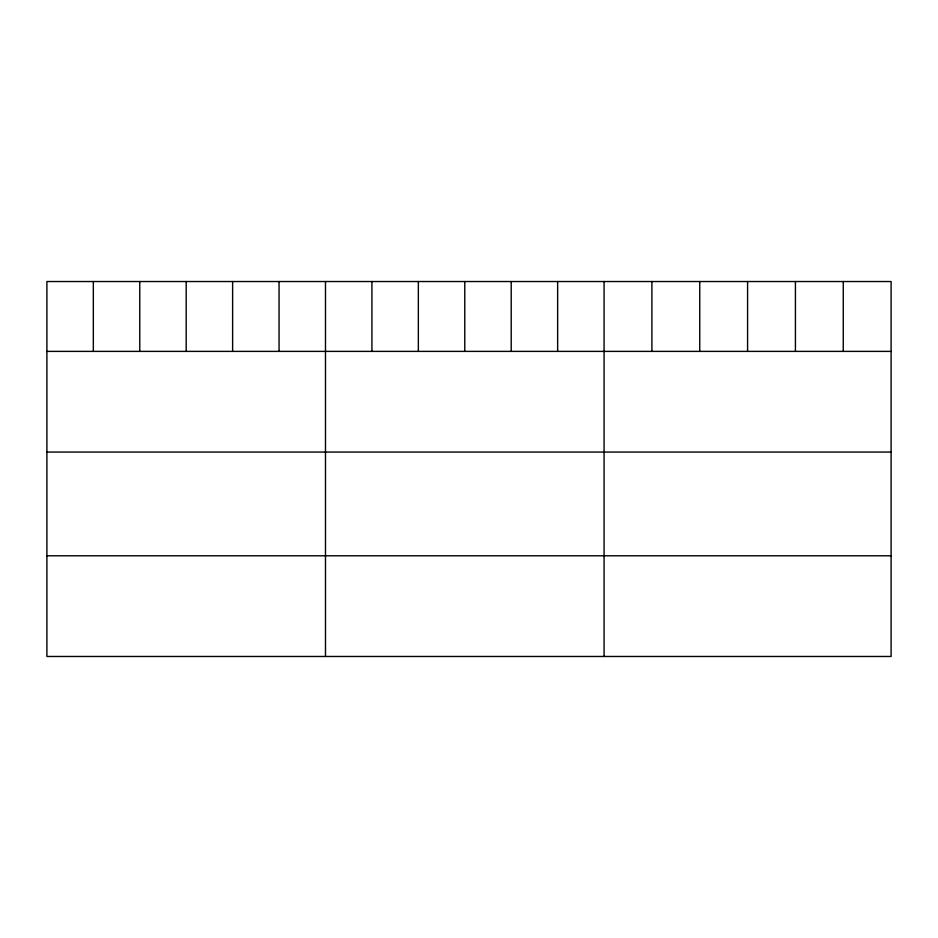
<?xml version="1.0" encoding="UTF-8"?>
<svg xmlns="http://www.w3.org/2000/svg" width="938" height="938" viewBox="0 0 938 938"><rect width="100%" height="100%" fill="white"/><g stroke="black" fill="none" stroke-linecap="round" stroke-linejoin="round"><path stroke-width="1.41" d="M891.1 351.387L891.1 656.471L46.9 656.471L46.9 281.529L891.1 281.529L891.1 351.387L46.9 351.387M46.9 452.069L891.1 452.069M46.9 555.788L891.1 555.788M843.262 281.529L843.262 351.387M795.424 281.529L795.424 351.387M747.586 281.529L747.586 351.387M699.748 281.529L699.748 351.387M651.91 281.529L651.91 351.387M604.072 281.529L604.072 656.471M557.641 281.529L557.641 351.387M511.21 281.529L511.21 351.387M464.779 281.529L464.779 351.387M418.348 281.529L418.348 351.387M371.917 281.529L371.917 351.387M325.486 281.529L325.486 656.471M279.055 281.529L279.055 351.387M232.624 281.529L232.624 351.387M186.193 281.529L186.193 351.387M139.762 281.529L139.762 351.387M93.331 281.529L93.331 351.387"/></g></svg>
